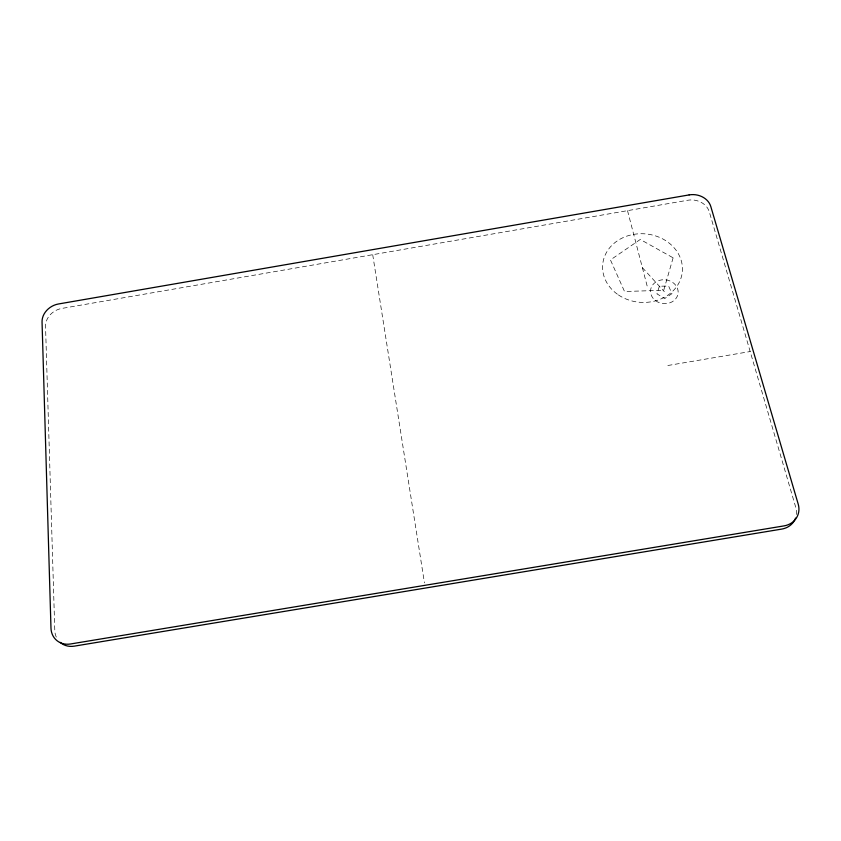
<?xml version="1.0" encoding="UTF-8"?>
<svg xmlns="http://www.w3.org/2000/svg" width="841" height="841" viewBox="0 0 841 841"><rect width="100%" height="100%" fill="white"/><g stroke="black" fill="none" stroke-linecap="round" stroke-linejoin="round"><path stroke-width="0.63" stroke-dasharray="4.21 3.15" d="M667.859 365.499L750.183 351.549M642.366 267.648L664.327 291.659M627.523 210.649L647.318 286.665M372.71 254.697L424.453 582.887M796.406 514.482A20.415 18.134 24.3 0 0 795.796 507.522L709.299 211.816A17.84 14.928 5.8 0 0 687.822 200.232L61.835 308.426A17.524 14.581 -29.6 0 0 45.54 326.319L54.791 630.424A20.058 17.629 -47.2 0 0 56.326 637.121M673.115 257.819L663.717 290.271L624.516 291.491L610.45 259.922L640.274 239.464L673.115 257.819M659.376 286.203L656.947 293.877L664.737 298.513L671.959 293.656L668.616 286.066L659.376 286.203M618.429 294.939A39.969 34.313 4.9 0 0 682.135 273.199A39.969 34.313 4.9 0 0 626.966 236.09A39.969 34.313 4.9 0 0 618.429 294.939M655.56 300.679A13.845 11.942 6.8 0 0 677.972 294.087A13.845 11.942 6.8 0 0 659.491 280.358A13.845 11.942 6.8 0 0 655.56 300.679"/><path stroke-width="1.26" d="M60.216 642.387A20.058 17.629 -47.2 0 0 74.26 646.151L781.678 529.105A20.415 18.134 24.3 0 0 795.565 518.067M689.157 194.902L58.481 303.979A17.661 14.665 -29.5 0 0 42.05 321.987L50.975 628.132A20.226 17.756 -47 0 0 70.581 643.975L783.991 525.898A20.594 18.271 24.1 0 0 798.214 504.148L710.813 206.539A17.976 15.012 5.7 0 0 689.157 194.902"/></g></svg>
